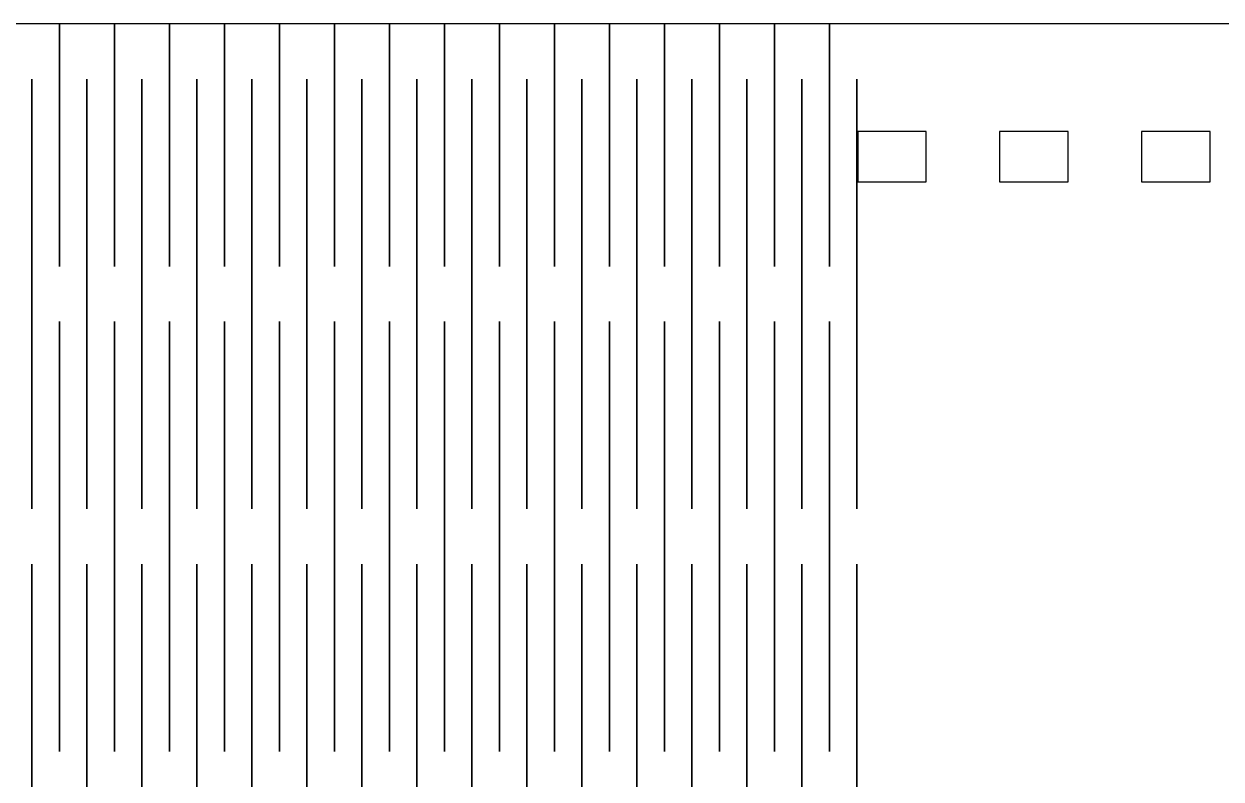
# Model space of a CAD drawing. Header units: millimetres. Extents: x -185 to 230, y -265 to 15.
# Drawn here: x -69.5 to -4.3, y -100.5 to -59.4 of the extents above; entities that cross this region are included whole.
import ezdxf

# ---------------------------------------------------------------- set-up
doc = ezdxf.new("R2010")
doc.units = ezdxf.units.MM
doc.header["$MEASUREMENT"] = 0
doc.layers.add('Layer 1', color=7, linetype='Continuous')

msp = doc.modelspace()

# ---------------------------------------------------------------- linework, layer by layer
at = {"layer": 'Layer 1'}
for points, knots in [([(-183.2829, -220.8256), (-183.2829, -220.8256), (-183.2829, -59.3607), (-183.2829, -59.3607), (-183.2829, -59.3607), (-183.2829, -59.3607), (85.8667, -59.3607), (85.8667, -59.3607), (85.8667, -59.3607), (85.8667, -59.3607), (85.8667, -220.8256), (85.8667, -220.8256), (85.8667, -220.8256), (85.8667, -220.8256), (-183.2829, -220.8256), (-183.2829, -220.8256)], [0, 0, 0, 0, 0.2, 0.2, 0.2, 0.2, 0.4, 0.4, 0.4, 0.4, 0.6, 0.6, 0.6, 0.6, 1, 1, 1, 1]), ([(-67.5974, -72.566), (-67.5974, -72.566), (-67.5974, -59.3607), (-67.5974, -59.3607), (-67.5974, -59.3607), (-67.5974, -59.3607), (-67.5974, -72.566), (-67.5974, -72.566)], [0, 0, 0, 0, 0.3333333, 0.3333333, 0.3333333, 0.3333333, 1, 1, 1, 1]), ([(-64.6007, -72.566), (-64.6007, -72.566), (-64.6007, -59.3607), (-64.6007, -59.3607), (-64.6007, -59.3607), (-64.6007, -59.3607), (-64.6007, -72.566), (-64.6007, -72.566)], [0, 0, 0, 0, 0.3333333, 0.3333333, 0.3333333, 0.3333333, 1, 1, 1, 1]), ([(-61.6041, -72.566), (-61.6041, -72.566), (-61.6041, -59.3607), (-61.6041, -59.3607), (-61.6041, -59.3607), (-61.6041, -59.3607), (-61.6041, -72.566), (-61.6041, -72.566)], [0, 0, 0, 0, 0.3333333, 0.3333333, 0.3333333, 0.3333333, 1, 1, 1, 1]), ([(-58.6074, -72.566), (-58.6074, -72.566), (-58.6074, -59.3607), (-58.6074, -59.3607), (-58.6074, -59.3607), (-58.6074, -59.3607), (-58.6074, -72.566), (-58.6074, -72.566)], [0, 0, 0, 0, 0.3333333, 0.3333333, 0.3333333, 0.3333333, 1, 1, 1, 1]), ([(-55.6107, -72.566), (-55.6107, -72.566), (-55.6107, -59.3607), (-55.6107, -59.3607), (-55.6107, -59.3607), (-55.6107, -59.3607), (-55.6107, -72.566), (-55.6107, -72.566)], [0, 0, 0, 0, 0.3333333, 0.3333333, 0.3333333, 0.3333333, 1, 1, 1, 1]), ([(-52.6141, -72.566), (-52.6141, -72.566), (-52.6141, -59.3607), (-52.6141, -59.3607), (-52.6141, -59.3607), (-52.6141, -59.3607), (-52.6141, -72.566), (-52.6141, -72.566)], [0, 0, 0, 0, 0.3333333, 0.3333333, 0.3333333, 0.3333333, 1, 1, 1, 1]), ([(-49.6174, -72.566), (-49.6174, -72.566), (-49.6174, -59.3607), (-49.6174, -59.3607), (-49.6174, -59.3607), (-49.6174, -59.3607), (-49.6174, -72.566), (-49.6174, -72.566)], [0, 0, 0, 0, 0.3333333, 0.3333333, 0.3333333, 0.3333333, 1, 1, 1, 1]), ([(-46.6207, -72.566), (-46.6207, -72.566), (-46.6207, -59.3607), (-46.6207, -59.3607), (-46.6207, -59.3607), (-46.6207, -59.3607), (-46.6207, -72.566), (-46.6207, -72.566)], [0, 0, 0, 0, 0.3333333, 0.3333333, 0.3333333, 0.3333333, 1, 1, 1, 1]), ([(-43.624, -72.566), (-43.624, -72.566), (-43.624, -59.3607), (-43.624, -59.3607), (-43.624, -59.3607), (-43.624, -59.3607), (-43.624, -72.566), (-43.624, -72.566)], [0, 0, 0, 0, 0.3333333, 0.3333333, 0.3333333, 0.3333333, 1, 1, 1, 1]), ([(-40.6274, -72.566), (-40.6274, -72.566), (-40.6274, -59.3607), (-40.6274, -59.3607), (-40.6274, -59.3607), (-40.6274, -59.3607), (-40.6274, -72.566), (-40.6274, -72.566)], [0, 0, 0, 0, 0.3333333, 0.3333333, 0.3333333, 0.3333333, 1, 1, 1, 1]), ([(-37.6307, -72.566), (-37.6307, -72.566), (-37.6307, -59.3607), (-37.6307, -59.3607), (-37.6307, -59.3607), (-37.6307, -59.3607), (-37.6307, -72.566), (-37.6307, -72.566)], [0, 0, 0, 0, 0.3333333, 0.3333333, 0.3333333, 0.3333333, 1, 1, 1, 1]), ([(-34.634, -72.566), (-34.634, -72.566), (-34.634, -59.3607), (-34.634, -59.3607), (-34.634, -59.3607), (-34.634, -59.3607), (-34.634, -72.566), (-34.634, -72.566)], [0, 0, 0, 0, 0.3333333, 0.3333333, 0.3333333, 0.3333333, 1, 1, 1, 1]), ([(-31.6373, -72.566), (-31.6373, -72.566), (-31.6373, -59.3607), (-31.6373, -59.3607), (-31.6373, -59.3607), (-31.6373, -59.3607), (-31.6373, -72.566), (-31.6373, -72.566)], [0, 0, 0, 0, 0.3333333, 0.3333333, 0.3333333, 0.3333333, 1, 1, 1, 1]), ([(-28.6407, -72.566), (-28.6407, -72.566), (-28.6407, -59.3607), (-28.6407, -59.3607), (-28.6407, -59.3607), (-28.6407, -59.3607), (-28.6407, -72.566), (-28.6407, -72.566)], [0, 0, 0, 0, 0.3333333, 0.3333333, 0.3333333, 0.3333333, 1, 1, 1, 1]), ([(-25.644, -72.566), (-25.644, -72.566), (-25.644, -59.3607), (-25.644, -59.3607), (-25.644, -59.3607), (-25.644, -59.3607), (-25.644, -72.566), (-25.644, -72.566)], [0, 0, 0, 0, 0.3333333, 0.3333333, 0.3333333, 0.3333333, 1, 1, 1, 1]), ([(-69.0958, -62.3607), (-69.0958, -62.3607), (-69.0958, -85.7714), (-69.0958, -85.7714), (-69.0958, -85.7714), (-69.0958, -85.7714), (-69.0958, -62.3607), (-69.0958, -62.3607)], [0, 0, 0, 0, 0.3333333, 0.3333333, 0.3333333, 0.3333333, 1, 1, 1, 1]), ([(-66.0991, -62.3607), (-66.0991, -62.3607), (-66.0991, -85.7714), (-66.0991, -85.7714), (-66.0991, -85.7714), (-66.0991, -85.7714), (-66.0991, -62.3607), (-66.0991, -62.3607)], [0, 0, 0, 0, 0.3333333, 0.3333333, 0.3333333, 0.3333333, 1, 1, 1, 1]), ([(-63.1024, -62.3607), (-63.1024, -62.3607), (-63.1024, -85.7714), (-63.1024, -85.7714), (-63.1024, -85.7714), (-63.1024, -85.7714), (-63.1024, -62.3607), (-63.1024, -62.3607)], [0, 0, 0, 0, 0.3333333, 0.3333333, 0.3333333, 0.3333333, 1, 1, 1, 1]), ([(-60.1057, -62.3607), (-60.1057, -62.3607), (-60.1057, -85.7714), (-60.1057, -85.7714), (-60.1057, -85.7714), (-60.1057, -85.7714), (-60.1057, -62.3607), (-60.1057, -62.3607)], [0, 0, 0, 0, 0.3333333, 0.3333333, 0.3333333, 0.3333333, 1, 1, 1, 1]), ([(-57.1091, -62.3607), (-57.1091, -62.3607), (-57.1091, -85.7714), (-57.1091, -85.7714), (-57.1091, -85.7714), (-57.1091, -85.7714), (-57.1091, -62.3607), (-57.1091, -62.3607)], [0, 0, 0, 0, 0.3333333, 0.3333333, 0.3333333, 0.3333333, 1, 1, 1, 1]), ([(-54.1124, -62.3607), (-54.1124, -62.3607), (-54.1124, -85.7714), (-54.1124, -85.7714), (-54.1124, -85.7714), (-54.1124, -85.7714), (-54.1124, -62.3607), (-54.1124, -62.3607)], [0, 0, 0, 0, 0.3333333, 0.3333333, 0.3333333, 0.3333333, 1, 1, 1, 1]), ([(-51.1157, -62.3607), (-51.1157, -62.3607), (-51.1157, -85.7714), (-51.1157, -85.7714), (-51.1157, -85.7714), (-51.1157, -85.7714), (-51.1157, -62.3607), (-51.1157, -62.3607)], [0, 0, 0, 0, 0.3333333, 0.3333333, 0.3333333, 0.3333333, 1, 1, 1, 1]), ([(-48.119, -62.3607), (-48.119, -62.3607), (-48.119, -85.7714), (-48.119, -85.7714), (-48.119, -85.7714), (-48.119, -85.7714), (-48.119, -62.3607), (-48.119, -62.3607)], [0, 0, 0, 0, 0.3333333, 0.3333333, 0.3333333, 0.3333333, 1, 1, 1, 1]), ([(-45.1224, -62.3607), (-45.1224, -62.3607), (-45.1224, -85.7714), (-45.1224, -85.7714), (-45.1224, -85.7714), (-45.1224, -85.7714), (-45.1224, -62.3607), (-45.1224, -62.3607)], [0, 0, 0, 0, 0.3333333, 0.3333333, 0.3333333, 0.3333333, 1, 1, 1, 1]), ([(-42.1257, -62.3607), (-42.1257, -62.3607), (-42.1257, -85.7714), (-42.1257, -85.7714), (-42.1257, -85.7714), (-42.1257, -85.7714), (-42.1257, -62.3607), (-42.1257, -62.3607)], [0, 0, 0, 0, 0.3333333, 0.3333333, 0.3333333, 0.3333333, 1, 1, 1, 1]), ([(-39.129, -62.3607), (-39.129, -62.3607), (-39.129, -85.7714), (-39.129, -85.7714), (-39.129, -85.7714), (-39.129, -85.7714), (-39.129, -62.3607), (-39.129, -62.3607)], [0, 0, 0, 0, 0.3333333, 0.3333333, 0.3333333, 0.3333333, 1, 1, 1, 1]), ([(-36.1324, -62.3607), (-36.1324, -62.3607), (-36.1324, -85.7714), (-36.1324, -85.7714), (-36.1324, -85.7714), (-36.1324, -85.7714), (-36.1324, -62.3607), (-36.1324, -62.3607)], [0, 0, 0, 0, 0.3333333, 0.3333333, 0.3333333, 0.3333333, 1, 1, 1, 1]), ([(-33.1357, -62.3607), (-33.1357, -62.3607), (-33.1357, -85.7714), (-33.1357, -85.7714), (-33.1357, -85.7714), (-33.1357, -85.7714), (-33.1357, -62.3607), (-33.1357, -62.3607)], [0, 0, 0, 0, 0.3333333, 0.3333333, 0.3333333, 0.3333333, 1, 1, 1, 1]), ([(-30.139, -62.3607), (-30.139, -62.3607), (-30.139, -85.7714), (-30.139, -85.7714), (-30.139, -85.7714), (-30.139, -85.7714), (-30.139, -62.3607), (-30.139, -62.3607)], [0, 0, 0, 0, 0.3333333, 0.3333333, 0.3333333, 0.3333333, 1, 1, 1, 1]), ([(-27.1423, -62.3607), (-27.1423, -62.3607), (-27.1423, -85.7714), (-27.1423, -85.7714), (-27.1423, -85.7714), (-27.1423, -85.7714), (-27.1423, -62.3607), (-27.1423, -62.3607)], [0, 0, 0, 0, 0.3333333, 0.3333333, 0.3333333, 0.3333333, 1, 1, 1, 1]), ([(-24.1457, -62.3607), (-24.1457, -62.3607), (-24.1457, -85.7714), (-24.1457, -85.7714), (-24.1457, -85.7714), (-24.1457, -85.7714), (-24.1457, -62.3607), (-24.1457, -62.3607)], [0, 0, 0, 0, 0.3333333, 0.3333333, 0.3333333, 0.3333333, 1, 1, 1, 1]), ([(-24.1037, -65.2253), (-24.1037, -65.2253), (-20.3683, -65.2253), (-20.3683, -65.2253), (-20.3683, -65.2253), (-20.3683, -65.2253), (-20.3683, -67.9607), (-20.3683, -67.9607), (-20.3683, -67.9607), (-20.3683, -67.9607), (-24.1037, -67.9608), (-24.1037, -67.9608), (-24.1037, -67.9608), (-24.1037, -67.9608), (-24.1037, -65.2253), (-24.1037, -65.2253)], [0, 0, 0, 0, 0.2, 0.2, 0.2, 0.2, 0.4, 0.4, 0.4, 0.4, 0.6, 0.6, 0.6, 0.6, 1, 1, 1, 1]), ([(-16.3714, -65.2253), (-16.3714, -65.2253), (-12.636, -65.2253), (-12.636, -65.2253), (-12.636, -65.2253), (-12.636, -65.2253), (-12.636, -67.9607), (-12.636, -67.9607), (-12.636, -67.9607), (-12.636, -67.9607), (-16.3714, -67.9608), (-16.3714, -67.9608), (-16.3714, -67.9608), (-16.3714, -67.9608), (-16.3714, -65.2253), (-16.3714, -65.2253)], [0, 0, 0, 0, 0.2, 0.2, 0.2, 0.2, 0.4, 0.4, 0.4, 0.4, 0.6, 0.6, 0.6, 0.6, 1, 1, 1, 1]), ([(-8.639, -65.2253), (-8.639, -65.2253), (-4.9036, -65.2253), (-4.9036, -65.2253), (-4.9036, -65.2253), (-4.9036, -65.2253), (-4.9036, -67.9607), (-4.9036, -67.9607), (-4.9036, -67.9607), (-4.9036, -67.9607), (-8.639, -67.9608), (-8.639, -67.9608), (-8.639, -67.9608), (-8.639, -67.9608), (-8.639, -65.2253), (-8.639, -65.2253)], [0, 0, 0, 0, 0.2, 0.2, 0.2, 0.2, 0.4, 0.4, 0.4, 0.4, 0.6, 0.6, 0.6, 0.6, 1, 1, 1, 1]), ([(-67.5974, -98.9768), (-67.5974, -98.9768), (-67.5974, -75.566), (-67.5974, -75.566), (-67.5974, -75.566), (-67.5974, -75.566), (-67.5974, -98.9768), (-67.5974, -98.9768)], [0, 0, 0, 0, 0.3333333, 0.3333333, 0.3333333, 0.3333333, 1, 1, 1, 1]), ([(-64.6007, -98.9768), (-64.6007, -98.9768), (-64.6007, -75.566), (-64.6007, -75.566), (-64.6007, -75.566), (-64.6007, -75.566), (-64.6007, -98.9768), (-64.6007, -98.9768)], [0, 0, 0, 0, 0.3333333, 0.3333333, 0.3333333, 0.3333333, 1, 1, 1, 1]), ([(-61.6041, -98.9768), (-61.6041, -98.9768), (-61.6041, -75.566), (-61.6041, -75.566), (-61.6041, -75.566), (-61.6041, -75.566), (-61.6041, -98.9768), (-61.6041, -98.9768)], [0, 0, 0, 0, 0.3333333, 0.3333333, 0.3333333, 0.3333333, 1, 1, 1, 1]), ([(-58.6074, -98.9768), (-58.6074, -98.9768), (-58.6074, -75.566), (-58.6074, -75.566), (-58.6074, -75.566), (-58.6074, -75.566), (-58.6074, -98.9768), (-58.6074, -98.9768)], [0, 0, 0, 0, 0.3333333, 0.3333333, 0.3333333, 0.3333333, 1, 1, 1, 1]), ([(-55.6107, -98.9768), (-55.6107, -98.9768), (-55.6107, -75.566), (-55.6107, -75.566), (-55.6107, -75.566), (-55.6107, -75.566), (-55.6107, -98.9768), (-55.6107, -98.9768)], [0, 0, 0, 0, 0.3333333, 0.3333333, 0.3333333, 0.3333333, 1, 1, 1, 1]), ([(-52.6141, -98.9768), (-52.6141, -98.9768), (-52.6141, -75.566), (-52.6141, -75.566), (-52.6141, -75.566), (-52.6141, -75.566), (-52.6141, -98.9768), (-52.6141, -98.9768)], [0, 0, 0, 0, 0.3333333, 0.3333333, 0.3333333, 0.3333333, 1, 1, 1, 1]), ([(-49.6174, -98.9768), (-49.6174, -98.9768), (-49.6174, -75.566), (-49.6174, -75.566), (-49.6174, -75.566), (-49.6174, -75.566), (-49.6174, -98.9768), (-49.6174, -98.9768)], [0, 0, 0, 0, 0.3333333, 0.3333333, 0.3333333, 0.3333333, 1, 1, 1, 1]), ([(-46.6207, -98.9768), (-46.6207, -98.9768), (-46.6207, -75.566), (-46.6207, -75.566), (-46.6207, -75.566), (-46.6207, -75.566), (-46.6207, -98.9768), (-46.6207, -98.9768)], [0, 0, 0, 0, 0.3333333, 0.3333333, 0.3333333, 0.3333333, 1, 1, 1, 1]), ([(-43.624, -98.9768), (-43.624, -98.9768), (-43.624, -75.566), (-43.624, -75.566), (-43.624, -75.566), (-43.624, -75.566), (-43.624, -98.9768), (-43.624, -98.9768)], [0, 0, 0, 0, 0.3333333, 0.3333333, 0.3333333, 0.3333333, 1, 1, 1, 1]), ([(-40.6274, -98.9768), (-40.6274, -98.9768), (-40.6274, -75.566), (-40.6274, -75.566), (-40.6274, -75.566), (-40.6274, -75.566), (-40.6274, -98.9768), (-40.6274, -98.9768)], [0, 0, 0, 0, 0.3333333, 0.3333333, 0.3333333, 0.3333333, 1, 1, 1, 1]), ([(-37.6307, -98.9768), (-37.6307, -98.9768), (-37.6307, -75.566), (-37.6307, -75.566), (-37.6307, -75.566), (-37.6307, -75.566), (-37.6307, -98.9768), (-37.6307, -98.9768)], [0, 0, 0, 0, 0.3333333, 0.3333333, 0.3333333, 0.3333333, 1, 1, 1, 1]), ([(-34.634, -98.9768), (-34.634, -98.9768), (-34.634, -75.566), (-34.634, -75.566), (-34.634, -75.566), (-34.634, -75.566), (-34.634, -98.9768), (-34.634, -98.9768)], [0, 0, 0, 0, 0.3333333, 0.3333333, 0.3333333, 0.3333333, 1, 1, 1, 1]), ([(-31.6373, -98.9768), (-31.6373, -98.9768), (-31.6373, -75.566), (-31.6373, -75.566), (-31.6373, -75.566), (-31.6373, -75.566), (-31.6373, -98.9768), (-31.6373, -98.9768)], [0, 0, 0, 0, 0.3333333, 0.3333333, 0.3333333, 0.3333333, 1, 1, 1, 1]), ([(-28.6407, -98.9768), (-28.6407, -98.9768), (-28.6407, -75.566), (-28.6407, -75.566), (-28.6407, -75.566), (-28.6407, -75.566), (-28.6407, -98.9768), (-28.6407, -98.9768)], [0, 0, 0, 0, 0.3333333, 0.3333333, 0.3333333, 0.3333333, 1, 1, 1, 1]), ([(-25.644, -98.9768), (-25.644, -98.9768), (-25.644, -75.566), (-25.644, -75.566), (-25.644, -75.566), (-25.644, -75.566), (-25.644, -98.9768), (-25.644, -98.9768)], [0, 0, 0, 0, 0.3333333, 0.3333333, 0.3333333, 0.3333333, 1, 1, 1, 1]), ([(-69.0958, -88.7714), (-69.0958, -88.7714), (-69.0958, -112.1822), (-69.0958, -112.1822), (-69.0958, -112.1822), (-69.0958, -112.1822), (-69.0958, -88.7714), (-69.0958, -88.7714)], [0, 0, 0, 0, 0.3333333, 0.3333333, 0.3333333, 0.3333333, 1, 1, 1, 1]), ([(-66.0991, -88.7714), (-66.0991, -88.7714), (-66.0991, -112.1822), (-66.0991, -112.1822), (-66.0991, -112.1822), (-66.0991, -112.1822), (-66.0991, -88.7714), (-66.0991, -88.7714)], [0, 0, 0, 0, 0.3333333, 0.3333333, 0.3333333, 0.3333333, 1, 1, 1, 1]), ([(-63.1024, -88.7714), (-63.1024, -88.7714), (-63.1024, -112.1822), (-63.1024, -112.1822), (-63.1024, -112.1822), (-63.1024, -112.1822), (-63.1024, -88.7714), (-63.1024, -88.7714)], [0, 0, 0, 0, 0.3333333, 0.3333333, 0.3333333, 0.3333333, 1, 1, 1, 1]), ([(-60.1057, -88.7714), (-60.1057, -88.7714), (-60.1057, -112.1822), (-60.1057, -112.1822), (-60.1057, -112.1822), (-60.1057, -112.1822), (-60.1057, -88.7714), (-60.1057, -88.7714)], [0, 0, 0, 0, 0.3333333, 0.3333333, 0.3333333, 0.3333333, 1, 1, 1, 1]), ([(-57.1091, -88.7714), (-57.1091, -88.7714), (-57.1091, -112.1822), (-57.1091, -112.1822), (-57.1091, -112.1822), (-57.1091, -112.1822), (-57.1091, -88.7714), (-57.1091, -88.7714)], [0, 0, 0, 0, 0.3333333, 0.3333333, 0.3333333, 0.3333333, 1, 1, 1, 1]), ([(-54.1124, -88.7714), (-54.1124, -88.7714), (-54.1124, -112.1822), (-54.1124, -112.1822), (-54.1124, -112.1822), (-54.1124, -112.1822), (-54.1124, -88.7714), (-54.1124, -88.7714)], [0, 0, 0, 0, 0.3333333, 0.3333333, 0.3333333, 0.3333333, 1, 1, 1, 1]), ([(-51.1157, -88.7714), (-51.1157, -88.7714), (-51.1157, -112.1822), (-51.1157, -112.1822), (-51.1157, -112.1822), (-51.1157, -112.1822), (-51.1157, -88.7714), (-51.1157, -88.7714)], [0, 0, 0, 0, 0.3333333, 0.3333333, 0.3333333, 0.3333333, 1, 1, 1, 1]), ([(-48.119, -88.7714), (-48.119, -88.7714), (-48.119, -112.1822), (-48.119, -112.1822), (-48.119, -112.1822), (-48.119, -112.1822), (-48.119, -88.7714), (-48.119, -88.7714)], [0, 0, 0, 0, 0.3333333, 0.3333333, 0.3333333, 0.3333333, 1, 1, 1, 1]), ([(-45.1224, -88.7714), (-45.1224, -88.7714), (-45.1224, -112.1822), (-45.1224, -112.1822), (-45.1224, -112.1822), (-45.1224, -112.1822), (-45.1224, -88.7714), (-45.1224, -88.7714)], [0, 0, 0, 0, 0.3333333, 0.3333333, 0.3333333, 0.3333333, 1, 1, 1, 1]), ([(-42.1257, -88.7714), (-42.1257, -88.7714), (-42.1257, -112.1822), (-42.1257, -112.1822), (-42.1257, -112.1822), (-42.1257, -112.1822), (-42.1257, -88.7714), (-42.1257, -88.7714)], [0, 0, 0, 0, 0.3333333, 0.3333333, 0.3333333, 0.3333333, 1, 1, 1, 1]), ([(-39.129, -88.7714), (-39.129, -88.7714), (-39.129, -112.1822), (-39.129, -112.1822), (-39.129, -112.1822), (-39.129, -112.1822), (-39.129, -88.7714), (-39.129, -88.7714)], [0, 0, 0, 0, 0.3333333, 0.3333333, 0.3333333, 0.3333333, 1, 1, 1, 1]), ([(-36.1324, -88.7714), (-36.1324, -88.7714), (-36.1324, -112.1822), (-36.1324, -112.1822), (-36.1324, -112.1822), (-36.1324, -112.1822), (-36.1324, -88.7714), (-36.1324, -88.7714)], [0, 0, 0, 0, 0.3333333, 0.3333333, 0.3333333, 0.3333333, 1, 1, 1, 1]), ([(-33.1357, -88.7714), (-33.1357, -88.7714), (-33.1357, -112.1822), (-33.1357, -112.1822), (-33.1357, -112.1822), (-33.1357, -112.1822), (-33.1357, -88.7714), (-33.1357, -88.7714)], [0, 0, 0, 0, 0.3333333, 0.3333333, 0.3333333, 0.3333333, 1, 1, 1, 1]), ([(-30.139, -88.7714), (-30.139, -88.7714), (-30.139, -112.1822), (-30.139, -112.1822), (-30.139, -112.1822), (-30.139, -112.1822), (-30.139, -88.7714), (-30.139, -88.7714)], [0, 0, 0, 0, 0.3333333, 0.3333333, 0.3333333, 0.3333333, 1, 1, 1, 1]), ([(-27.1423, -88.7714), (-27.1423, -88.7714), (-27.1423, -112.1822), (-27.1423, -112.1822), (-27.1423, -112.1822), (-27.1423, -112.1822), (-27.1423, -88.7714), (-27.1423, -88.7714)], [0, 0, 0, 0, 0.3333333, 0.3333333, 0.3333333, 0.3333333, 1, 1, 1, 1]), ([(-24.1457, -88.7714), (-24.1457, -88.7714), (-24.1457, -112.1822), (-24.1457, -112.1822), (-24.1457, -112.1822), (-24.1457, -112.1822), (-24.1457, -88.7714), (-24.1457, -88.7714)], [0, 0, 0, 0, 0.3333333, 0.3333333, 0.3333333, 0.3333333, 1, 1, 1, 1])]:
    msp.add_open_spline(points, degree=3, knots=knots, dxfattribs=at)
at = {"layer": 'Layer 1', "color": 1, "lineweight": 25}
for points in [[(-183.2829, -220.8256), (-183.2829, -220.8256), (-183.2829, -59.3607), (-183.2829, -59.3607), (-183.2829, -59.3607), (-183.2829, -59.3607), (85.8667, -59.3607), (85.8667, -59.3607), (85.8667, -59.3607), (85.8667, -59.3607), (85.8667, -220.8256), (85.8667, -220.8256), (85.8667, -220.8256), (85.8667, -220.8256), (-183.2829, -220.8256), (-183.2829, -220.8256)], [(-24.1037, -65.2253), (-24.1037, -65.2253), (-20.3683, -65.2253), (-20.3683, -65.2253), (-20.3683, -65.2253), (-20.3683, -65.2253), (-20.3683, -67.9607), (-20.3683, -67.9607), (-20.3683, -67.9607), (-20.3683, -67.9607), (-24.1037, -67.9608), (-24.1037, -67.9608), (-24.1037, -67.9608), (-24.1037, -67.9608), (-24.1037, -65.2253), (-24.1037, -65.2253)], [(-16.3714, -65.2253), (-16.3714, -65.2253), (-12.636, -65.2253), (-12.636, -65.2253), (-12.636, -65.2253), (-12.636, -65.2253), (-12.636, -67.9607), (-12.636, -67.9607), (-12.636, -67.9607), (-12.636, -67.9607), (-16.3714, -67.9608), (-16.3714, -67.9608), (-16.3714, -67.9608), (-16.3714, -67.9608), (-16.3714, -65.2253), (-16.3714, -65.2253)], [(-8.639, -65.2253), (-8.639, -65.2253), (-4.9036, -65.2253), (-4.9036, -65.2253), (-4.9036, -65.2253), (-4.9036, -65.2253), (-4.9036, -67.9607), (-4.9036, -67.9607), (-4.9036, -67.9607), (-4.9036, -67.9607), (-8.639, -67.9608), (-8.639, -67.9608), (-8.639, -67.9608), (-8.639, -67.9608), (-8.639, -65.2253), (-8.639, -65.2253)]]:
    msp.add_open_spline(points, degree=3, knots=[0, 0, 0, 0, 0.2, 0.2, 0.2, 0.2, 0.4, 0.4, 0.4, 0.4, 0.6, 0.6, 0.6, 0.6, 1, 1, 1, 1], dxfattribs=at)
for points in [[(-67.5974, -72.566), (-67.5974, -72.566), (-67.5974, -59.3607), (-67.5974, -59.3607)], [(-64.6007, -72.566), (-64.6007, -72.566), (-64.6007, -59.3607), (-64.6007, -59.3607)], [(-61.6041, -72.566), (-61.6041, -72.566), (-61.6041, -59.3607), (-61.6041, -59.3607)], [(-58.6074, -72.566), (-58.6074, -72.566), (-58.6074, -59.3607), (-58.6074, -59.3607)], [(-55.6107, -72.566), (-55.6107, -72.566), (-55.6107, -59.3607), (-55.6107, -59.3607)], [(-52.6141, -72.566), (-52.6141, -72.566), (-52.6141, -59.3607), (-52.6141, -59.3607)], [(-49.6174, -72.566), (-49.6174, -72.566), (-49.6174, -59.3607), (-49.6174, -59.3607)], [(-46.6207, -72.566), (-46.6207, -72.566), (-46.6207, -59.3607), (-46.6207, -59.3607)], [(-43.624, -72.566), (-43.624, -72.566), (-43.624, -59.3607), (-43.624, -59.3607)], [(-40.6274, -72.566), (-40.6274, -72.566), (-40.6274, -59.3607), (-40.6274, -59.3607)], [(-37.6307, -72.566), (-37.6307, -72.566), (-37.6307, -59.3607), (-37.6307, -59.3607)], [(-34.634, -72.566), (-34.634, -72.566), (-34.634, -59.3607), (-34.634, -59.3607)], [(-31.6373, -72.566), (-31.6373, -72.566), (-31.6373, -59.3607), (-31.6373, -59.3607)], [(-28.6407, -72.566), (-28.6407, -72.566), (-28.6407, -59.3607), (-28.6407, -59.3607)], [(-25.644, -72.566), (-25.644, -72.566), (-25.644, -59.3607), (-25.644, -59.3607)], [(-69.0958, -62.3607), (-69.0958, -62.3607), (-69.0958, -85.7714), (-69.0958, -85.7714)], [(-66.0991, -62.3607), (-66.0991, -62.3607), (-66.0991, -85.7714), (-66.0991, -85.7714)], [(-63.1024, -62.3607), (-63.1024, -62.3607), (-63.1024, -85.7714), (-63.1024, -85.7714)], [(-60.1057, -62.3607), (-60.1057, -62.3607), (-60.1057, -85.7714), (-60.1057, -85.7714)], [(-57.1091, -62.3607), (-57.1091, -62.3607), (-57.1091, -85.7714), (-57.1091, -85.7714)], [(-54.1124, -62.3607), (-54.1124, -62.3607), (-54.1124, -85.7714), (-54.1124, -85.7714)], [(-51.1157, -62.3607), (-51.1157, -62.3607), (-51.1157, -85.7714), (-51.1157, -85.7714)], [(-48.119, -62.3607), (-48.119, -62.3607), (-48.119, -85.7714), (-48.119, -85.7714)], [(-45.1224, -62.3607), (-45.1224, -62.3607), (-45.1224, -85.7714), (-45.1224, -85.7714)], [(-42.1257, -62.3607), (-42.1257, -62.3607), (-42.1257, -85.7714), (-42.1257, -85.7714)], [(-39.129, -62.3607), (-39.129, -62.3607), (-39.129, -85.7714), (-39.129, -85.7714)], [(-36.1324, -62.3607), (-36.1324, -62.3607), (-36.1324, -85.7714), (-36.1324, -85.7714)], [(-33.1357, -62.3607), (-33.1357, -62.3607), (-33.1357, -85.7714), (-33.1357, -85.7714)], [(-30.139, -62.3607), (-30.139, -62.3607), (-30.139, -85.7714), (-30.139, -85.7714)], [(-27.1423, -62.3607), (-27.1423, -62.3607), (-27.1423, -85.7714), (-27.1423, -85.7714)], [(-24.1457, -62.3607), (-24.1457, -62.3607), (-24.1457, -85.7714), (-24.1457, -85.7714)], [(-67.5974, -98.9768), (-67.5974, -98.9768), (-67.5974, -75.566), (-67.5974, -75.566)], [(-64.6007, -98.9768), (-64.6007, -98.9768), (-64.6007, -75.566), (-64.6007, -75.566)], [(-61.6041, -98.9768), (-61.6041, -98.9768), (-61.6041, -75.566), (-61.6041, -75.566)], [(-58.6074, -98.9768), (-58.6074, -98.9768), (-58.6074, -75.566), (-58.6074, -75.566)], [(-55.6107, -98.9768), (-55.6107, -98.9768), (-55.6107, -75.566), (-55.6107, -75.566)], [(-52.6141, -98.9768), (-52.6141, -98.9768), (-52.6141, -75.566), (-52.6141, -75.566)], [(-49.6174, -98.9768), (-49.6174, -98.9768), (-49.6174, -75.566), (-49.6174, -75.566)], [(-46.6207, -98.9768), (-46.6207, -98.9768), (-46.6207, -75.566), (-46.6207, -75.566)], [(-43.624, -98.9768), (-43.624, -98.9768), (-43.624, -75.566), (-43.624, -75.566)], [(-40.6274, -98.9768), (-40.6274, -98.9768), (-40.6274, -75.566), (-40.6274, -75.566)], [(-37.6307, -98.9768), (-37.6307, -98.9768), (-37.6307, -75.566), (-37.6307, -75.566)], [(-34.634, -98.9768), (-34.634, -98.9768), (-34.634, -75.566), (-34.634, -75.566)], [(-31.6373, -98.9768), (-31.6373, -98.9768), (-31.6373, -75.566), (-31.6373, -75.566)], [(-28.6407, -98.9768), (-28.6407, -98.9768), (-28.6407, -75.566), (-28.6407, -75.566)], [(-25.644, -98.9768), (-25.644, -98.9768), (-25.644, -75.566), (-25.644, -75.566)], [(-69.0958, -88.7714), (-69.0958, -88.7714), (-69.0958, -112.1822), (-69.0958, -112.1822)], [(-66.0991, -88.7714), (-66.0991, -88.7714), (-66.0991, -112.1822), (-66.0991, -112.1822)], [(-63.1024, -88.7714), (-63.1024, -88.7714), (-63.1024, -112.1822), (-63.1024, -112.1822)], [(-60.1057, -88.7714), (-60.1057, -88.7714), (-60.1057, -112.1822), (-60.1057, -112.1822)], [(-57.1091, -88.7714), (-57.1091, -88.7714), (-57.1091, -112.1822), (-57.1091, -112.1822)], [(-54.1124, -88.7714), (-54.1124, -88.7714), (-54.1124, -112.1822), (-54.1124, -112.1822)], [(-51.1157, -88.7714), (-51.1157, -88.7714), (-51.1157, -112.1822), (-51.1157, -112.1822)], [(-48.119, -88.7714), (-48.119, -88.7714), (-48.119, -112.1822), (-48.119, -112.1822)], [(-45.1224, -88.7714), (-45.1224, -88.7714), (-45.1224, -112.1822), (-45.1224, -112.1822)], [(-42.1257, -88.7714), (-42.1257, -88.7714), (-42.1257, -112.1822), (-42.1257, -112.1822)], [(-39.129, -88.7714), (-39.129, -88.7714), (-39.129, -112.1822), (-39.129, -112.1822)], [(-36.1324, -88.7714), (-36.1324, -88.7714), (-36.1324, -112.1822), (-36.1324, -112.1822)], [(-33.1357, -88.7714), (-33.1357, -88.7714), (-33.1357, -112.1822), (-33.1357, -112.1822)], [(-30.139, -88.7714), (-30.139, -88.7714), (-30.139, -112.1822), (-30.139, -112.1822)], [(-27.1423, -88.7714), (-27.1423, -88.7714), (-27.1423, -112.1822), (-27.1423, -112.1822)], [(-24.1457, -88.7714), (-24.1457, -88.7714), (-24.1457, -112.1822), (-24.1457, -112.1822)]]:
    msp.add_open_spline(points, degree=3, dxfattribs=at)

doc.saveas('drawing.dxf')
